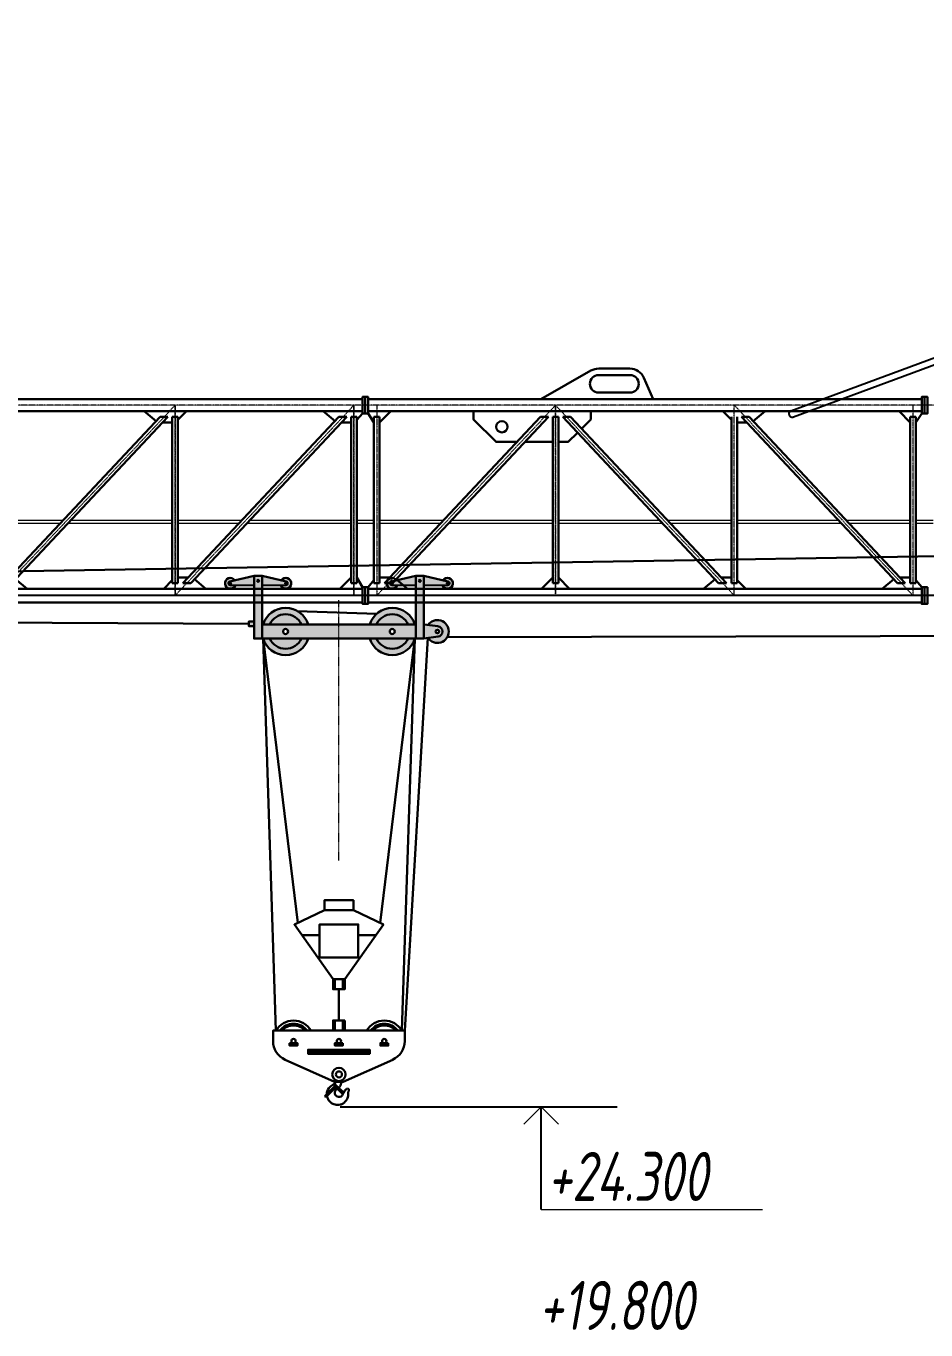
# Model space of a CAD drawing. Header units: millimetres. Extents: x -345369 to 252202, y 74562 to 424723.
# Drawn here: x -200221 to -194712, y 237822 to 245798 of the extents above; entities that cross this region are included whole.
import ezdxf

# ---------------------------------------------------------------- set-up
doc = ezdxf.new("R2010")
doc.units = ezdxf.units.MM
doc.linetypes.add('ACAD_ISO10W100', pattern=[18, 12, -3, 0, -3])
doc.linetypes.add('DASHDOT2', pattern=[12.7, 6.35, -3.175, 0, -3.175])
doc.layers.add('КБ-674', color=32, linetype='Continuous')
doc.styles.add('3 мм', font='simplex.shx', dxfattribs={"width": 0.7, "oblique": 10, "height": 3})

# ---------------------------------------------------------------- blocks, each defined once
blk = doc.blocks.new('A$C77CB6B91')
at = {"layer": 'КБ-674', "linetype": 'Continuous', "lineweight": 30, "flags": 128}
blk.add_lwpolyline([(15004, 2861), (14880, 2580), (16360, 2580), (15699, 2954, 0.132735), (15598, 2981), (15187, 2981, 0.297577), (15004, 2861)], format="xyb", dxfattribs=at)
for points in [[(15187, 2896), (15598, 2896)], [(11352, 2580), (18628, 2580)], [(15187, 2665), (15598, 2665)], [(18702, 2580), (25978, 2580)], [(11352, 2420), (18628, 2420)], [(11650, 2420), (11502, 2273)], [(13410, 2420), (13567, 2291)], [(13852, 2309), (13964, 2420)], [(15702, 2420), (15702, 2314), (15824, 2192)], [(16671, 2017), (16947, 2017), (17244, 2314), (17244, 2420)], [(18478, 2273), (18330, 2420)], [(18702, 2420), (25978, 2420)], [(19220, 2420), (19063, 2291)], [(21128, 2309), (21016, 2420)], [(21570, 2420), (21413, 2291)], [(11428, 2273), (11352, 2391)], [(11428, 164), (11428, 2346)], [(11502, 2346), (11428, 2346)], [(11502, 164), (11502, 2346)], [(13618, 2346), (11568, 164)], [(13721, 2346), (11671, 164)], [(13721, 2346), (13618, 2346)], [(13651, 2271), (13778, 2271)], [(13778, 164), (13778, 2346)], [(13852, 164), (13852, 2346)], [(15968, 2346), (13918, 164)], [(16071, 2346), (14021, 164)], [(16071, 2346), (15968, 2346)], [(16128, 2346), (16128, 164)], [(16202, 2346), (16128, 2346)], [(16202, 2346), (16202, 164)], [(18309, 164), (16259, 2346)], [(16362, 2346), (16259, 2346)], [(18412, 164), (16362, 2346)], [(18478, 2346), (18478, 164)], [(18552, 2346), (18478, 2346)], [(18628, 2391), (18552, 2273)], [(18552, 2346), (18552, 164)], [(18778, 2309), (18702, 2391)], [(18778, 2346), (18778, 164)], [(18852, 2346), (18778, 2346)], [(18852, 2346), (18852, 164)], [(18979, 2271), (18852, 2271)], [(20959, 164), (18909, 2346)], [(19012, 2346), (18909, 2346)], [(21062, 164), (19012, 2346)], [(21128, 2346), (21128, 164)], [(21202, 2346), (21128, 2346)], [(21202, 2346), (21202, 164)], [(21329, 2271), (21202, 2271)], [(23309, 164), (21259, 2346)], [(21362, 2346), (21259, 2346)], [(23412, 164), (21362, 2346)], [(15877, 2139), (15999, 2017), (16128, 2017)], [(16202, 2017), (16568, 2017)], [(11428, 201), (11352, 109)], [(11638, 239), (11502, 239)], [(11870, 90), (11719, 215)], [(13778, 201), (13666, 90)], [(13988, 239), (13852, 239)], [(14220, 90), (14069, 215)], [(16128, 237), (15980, 90)], [(16350, 90), (16202, 237)], [(18110, 90), (18261, 215)], [(18342, 239), (18478, 239)], [(18552, 201), (18628, 109)], [(18778, 237), (18702, 109)], [(19000, 90), (18852, 237)], [(20760, 90), (20911, 215)], [(20992, 239), (21128, 239)], [(21202, 201), (21314, 90)], [(23110, 90), (23261, 215)], [(11352, 90), (18628, 90)], [(11502, 164), (11428, 164)], [(11671, 164), (11568, 164)], [(13852, 164), (13778, 164)], [(14021, 164), (13918, 164)], [(16202, 164), (16128, 164)], [(18412, 164), (18309, 164)], [(18552, 164), (18478, 164)], [(18702, 90), (25978, 90)], [(18852, 164), (18778, 164)], [(21062, 164), (20959, 164)], [(21202, 164), (21128, 164)], [(11352, -90), (18628, -90)], [(18702, -90), (25978, -90)]]:
    blk.add_lwpolyline(points, dxfattribs=at)
at = {"layer": 'КБ-674', "linetype": 'Continuous', "lineweight": 30}
for points in [[(11315, 2609), (11278, 2609), (11278, 2391), (11315, 2391)], [(11315, 2609), (11352, 2609), (11352, 2391), (11315, 2391)], [(18665, 2609), (18628, 2609), (18628, 2391), (18665, 2391)], [(18665, 2609), (18702, 2609), (18702, 2391), (18665, 2391)], [(11315, 109), (11278, 109), (11278, -109), (11315, -109)], [(11315, 109), (11352, 109), (11352, -109), (11315, -109)], [(18665, 109), (18628, 109), (18628, -109), (18665, -109)], [(18665, 109), (18702, 109), (18702, -109), (18665, -109)]]:
    blk.add_lwpolyline(points, close=True, dxfattribs=at)
at = {"layer": 'КБ-674', "linetype": 'ACAD_ISO10W100', "lineweight": 20, "flags": 128}
for points in [[(4115, 2500), (28589, 2500)], [(18515, 2500), (18515, 0), (16165, 2500), (16165, 0), (16165, 2500), (13815, 0), (13815, 2500), (11465, 0), (11465, 2500)], [(21165, 0), (18815, 2500), (18815, 0), (18815, 2500)], [(23515, 0), (21165, 2500), (21165, 0), (21165, 2500)], [(-520, 0), (35465, 0)]]:
    blk.add_lwpolyline(points, dxfattribs=at)
at = {"layer": 'КБ-674', "color": 252, "linetype": 'Continuous', "lineweight": 20}
for points in [[(11428, 990), (11202, 990)], [(11202, 945), (11428, 945)], [(12344, 990), (11502, 990)], [(11502, 945), (12302, 945)], [(12405, 945), (13778, 945)], [(13778, 990), (12447, 990)], [(14694, 990), (13852, 990)], [(13852, 945), (14652, 945)], [(14755, 945), (16128, 945)], [(16128, 990), (14797, 990)], [(17533, 990), (16202, 990)], [(16202, 945), (17575, 945)], [(18478, 990), (17636, 990)], [(17678, 945), (18478, 945)], [(18778, 990), (18552, 990)], [(18552, 945), (18778, 945)], [(20183, 990), (18852, 990)], [(18852, 945), (20225, 945)], [(21128, 990), (20286, 990)], [(20328, 945), (21128, 945)], [(22533, 990), (21202, 990)], [(21202, 945), (22575, 945)], [(23478, 990), (22636, 990)], [(22678, 945), (23478, 945)]]:
    blk.add_lwpolyline(points, dxfattribs=at)
at = {"layer": 'КБ-674', "color": 7, "linetype": 'Continuous', "lineweight": 30, "flags": 128}
blk.add_lwpolyline([(35718, 113), (5792, 604)], dxfattribs=at)
at = {"layer": 'КБ-674', "linetype": 'Continuous', "lineweight": 30}
blk.add_circle((16870, 2218), 74.6, dxfattribs=at)
for centre, start, end in [((15187, 2781), 90, 270), ((15598, 2781), 270, 90)]:
    blk.add_arc(centre, 115, start, end, dxfattribs=at)
blk = doc.blocks.new('A$C31A83C1E')
at = {"linetype": 'Continuous', "lineweight": 30, "true_color": 0xffffff}
h = blk.add_hatch(color=7, dxfattribs=at)
h.paths.add_polyline_path([(-2228, 348), (-2547, 275, 0.893729), (-2541, 226), (-2228, 221)])
h.paths.add_polyline_path([(-2551, 251, -1), (-2531, 251, -1)], flags=16)
h.paths.add_polyline_path([(-2125, 348), (-2125, 221), (-1811, 226, 0.880328), (-1806, 275)])
h.paths.add_polyline_path([(-1802, 251, -1), (-1822, 251, -1)], flags=16)
h.paths.add_polyline_path([(-1871, 290), (-1806, 275, -0.880328), (-1811, 226), (-1878, 225, 4.06393)])
h.paths.add_polyline_path([(-2475, 225), (-2541, 226, -0.893729), (-2547, 275), (-2482, 290, 4.06393)])
h.paths.add_polyline_path([(-103, 348), (-422, 275, 0.893729), (-416, 226), (-103, 221)])
h.paths.add_polyline_path([(-426, 251, -1), (-407, 251, -1)], flags=16)
h.paths.add_polyline_path([(-351, 225), (-416, 226, -0.893729), (-422, 275), (-357, 290, 4.06393)])
h.paths.add_polyline_path([(318, 275), (0, 348), (0, 221), (314, 226, 0.880328)])
h.paths.add_polyline_path([(323, 251, -1), (303, 251, -1)], flags=16)
h.paths.add_polyline_path([(254, 290), (318, 275, -0.880328), (314, 226), (247, 225, 4.06393)])
h.paths.add_polyline_path([(-621, -290), (-205, -290, 0.651997)], flags=17)
h.paths.add_polyline_path([(-205, -474), (-621, -474, 0.651997)], flags=17)
h.paths.add_polyline_path([(-1607, -474), (-2023, -474, 0.651997)], flags=17)
h.paths.add_polyline_path([(-2023, -290), (-1607, -290, 0.651997)], flags=17)
h.paths.add_polyline_path([(-2111, -290), (-2023, -290, -0.651997), (-1607, -290), (-1519, -290, 0.737162)])
h.paths.add_polyline_path([(-1519, -474), (-1607, -474, -0.651997), (-2023, -474), (-2111, -474, 0.737162)])
h.paths.add_polyline_path([(-621, -474), (-710, -474, 0.737162), (-117, -474), (-205, -474, -0.651997)])
h.paths.add_polyline_path([(-205, -290), (-117, -290, 0.737162), (-710, -290), (-621, -290, -0.651997)])
h.paths.add_polyline_path([(-2284, -466), (-2417, -449, -0.880064), (-2417, -314), (-2284, -297, 3.240619)])
at = {"layer": 'КБ-674', "linetype": 'Continuous', "lineweight": 30, "true_color": 0xffffff}
h = blk.add_hatch(color=7, dxfattribs=at)
h.paths.add_polyline_path([(-2125, 0), (-2228, 0), (-2228, -474), (-2125, -474)])
h.paths.add_polyline_path([(-2125, 90), (-2228, 90), (-2228, 0), (-2125, 0)])
h.paths.add_polyline_path([(-2125, 180), (-2228, 180), (-2228, 90), (-2125, 90)])
h.paths.add_polyline_path([(-2125, 348), (-2228, 348), (-2228, 180), (-2125, 180)])
h.paths.add_polyline_path([(-2189, 284, -1), (-2164, 284, -1)], flags=16)
h.paths.add_polyline_path([(-2228, -290), (-2417, -314, 0.880064), (-2417, -449), (-2228, -474)])
h.paths.add_polyline_path([(-2385, -382, -1), (-2431, -382, -1)], flags=16)
h.paths.add_polyline_path([(-103, -290), (-2125, -290), (-2125, -474), (-103, -474)])
h.paths.add_polyline_path([(-1848, -382, -1), (-1781, -382, -1)], flags=16)
h.paths.add_polyline_path([(-380, -382, -1), (-447, -382, -1)], flags=16)
h.paths.add_polyline_path([(0, 0), (-103, 0), (-103, -474), (0, -474)])
h.paths.add_polyline_path([(71, -251), (0, -251), (0, -311), (71, -311)])
h.paths.add_polyline_path([(0, 90), (-103, 90), (-103, 0), (0, 0)])
h.paths.add_polyline_path([(0, 180), (-103, 180), (-103, 90), (0, 90)])
h.paths.add_polyline_path([(0, 348), (-103, 348), (-103, 180), (0, 180)])
h.paths.add_polyline_path([(-64, 284, -1), (-39, 284, -1)], flags=16)
at = {"layer": 'КБ-674', "linetype": 'Continuous', "lineweight": 30, "flags": 128}
for points in [[(-2228, 348), (-2547, 275)], [(-2125, 348), (-1806, 275)], [(-103, 348), (-422, 275)], [(0, 348), (318, 275)], [(-2228, 221), (-2541, 226)], [(-2125, 221), (-1812, 226)], [(-103, 221), (-416, 226)], [(0, 221), (313, 226)], [(-2228, -290), (-2417, -314)], [(-2228, -474), (-2417, -449)]]:
    blk.add_lwpolyline(points, dxfattribs=at)
at = {"layer": 'КБ-674', "linetype": 'Continuous', "lineweight": 30}
for points in [[(-2125, -474), (-2228, -474), (-2228, 348), (-2125, 348)], [(-103, -474), (0, -474), (0, 348), (-103, 348)], [(-103, -474), (-2125, -474), (-2125, -290), (-103, -290)], [(0, -251), (71, -251), (71, -311), (0, -311)]]:
    blk.add_lwpolyline(points, close=True, dxfattribs=at)
at = {"layer": 'КБ-674', "color": 7, "linetype": 'Continuous', "lineweight": 30, "flags": 128}
blk.add_lwpolyline([(-567, -113), (-1611, -149)], dxfattribs=at)
at = {"layer": 'КБ-674', "linetype": 'Continuous', "lineweight": 30}
for centre, radius in [((-2541, 251), 9.71), ((-2176, 284), 12.5), ((-1812, 251), 9.71), ((-416, 251), 9.71), ((-52, 284), 12.5), ((313, 251), 9.71), ((-2408, -382), 23.5), ((-1815, -382), 33.6), ((-413, -382), 33.6)]:
    blk.add_circle(centre, radius, dxfattribs=at)
for centre, radius, start, end in [((-2541, 251), 70.7, 33.6433, 338.3474), ((-2541, 251), 25.1, 102.8477, 270), ((-1812, 251), 70.7, 201.6526, 146.3567), ((-1812, 251), 25.1, 270, 77.1523), ((-416, 251), 70.7, 33.6433, 338.3474), ((-416, 251), 25.1, 102.8477, 270), ((313, 251), 70.7, 201.6526, 146.3567), ((313, 251), 25.1, 270, 77.1523), ((-1815, -382), 310, 17.2075, 162.7925), ((-1815, -382), 227, 23.7915, 156.2085), ((-413, -382), 310, 17.2075, 162.7925), ((-413, -382), 227, 23.7915, 156.2085), ((-2408, -382), 150, 34.2987, 325.7013), ((-2408, -382), 68.1, 97.3003, 262.6997), ((-1815, -382), 310, 197.2075, 342.7925), ((-1815, -382), 227, 203.7915, 336.2085), ((-413, -382), 310, 197.2075, 342.7925), ((-413, -382), 227, 203.7915, 336.2085)]:
    blk.add_arc(centre, radius, start, end, dxfattribs=at)
blk = doc.blocks.new('*U561')
at = {"layer": 'КБ-674', "linetype": 'DASHDOT2', "lineweight": 18, "flags": 128}
blk.add_lwpolyline([(-14538, -3478), (-14538, -59)], dxfattribs=at)
at = {"layer": 'КБ-674', "color": 7, "linetype": 'Continuous', "lineweight": 30, "flags": 128}
for points in [[(-13353, -371), (2165, -293)], [(-15961, -548), (-33029, -505)], [(-15708, -556), (-15404, -5713)], [(-15535, -564), (-15366, -5713)], [(-15535, -564), (-15078, -4300)], [(-13541, -564), (-13998, -4300)], [(-13541, -564), (-13710, -5713)], [(-14538, -5170), (-14538, -5581)]]:
    blk.add_lwpolyline(points, dxfattribs=at)
at = {"layer": 'КБ-674', "linetype": 'Continuous', "lineweight": 30, "flags": 128}
for points in [[(-14729, -4130), (-14729, -4001), (-14538, -4001)], [(-14347, -4130), (-14347, -4001), (-14538, -4001)], [(-14614, -5038), (-15123, -4322), (-14729, -4130), (-14538, -4130)], [(-14462, -5038), (-13953, -4322), (-14347, -4130), (-14538, -4130)], [(-14538, -4753), (-14792, -4753), (-14792, -4319), (-14538, -4319)], [(-14538, -4753), (-14284, -4753), (-14284, -4319), (-14538, -4319)], [(-15025, -4461), (-14792, -4461)], [(-14051, -4461), (-14284, -4461)], [(-15404, -5851), (-15404, -5713), (-14538, -5713)], [(-13672, -5851), (-13672, -5713), (-14538, -5713)], [(-14943, -5991), (-14538, -5991)], [(-14133, -5991), (-14538, -5991)], [(-14595, -6388), (-15245, -6096)], [(-14481, -6388), (-13831, -6096)], [(-14538, -6388), (-14595, -6388)], [(-14538, -6388), (-14481, -6388)], [(-14596, -6528), (-14588, -6548)], [(-14366, -6589), (-14352, -6575)]]:
    blk.add_lwpolyline(points, dxfattribs=at)
at = {"layer": 'КБ-674', "linetype": 'Continuous', "lineweight": 30}
for points in [[(-14614, -5038), (-14462, -5038), (-14462, -5170), (-14614, -5170)], [(-14590, -5170), (-14485, -5170), (-14485, -5038), (-14590, -5038)], [(-14614, -5581), (-14462, -5581), (-14462, -5713), (-14614, -5713)], [(-14590, -5713), (-14485, -5713), (-14485, -5581), (-14590, -5581)], [(-15186, -5879), (-15083, -5879), (-15083, -5911), (-15186, -5911)], [(-14538, -6017), (-14943, -6017), (-14943, -5965), (-14538, -5965)], [(-14589, -5879), (-14486, -5879), (-14486, -5911), (-14589, -5911)], [(-14538, -6017), (-14133, -6017), (-14133, -5965), (-14538, -5965)], [(-13890, -5879), (-13993, -5879), (-13993, -5911), (-13890, -5911)]]:
    blk.add_lwpolyline(points, close=True, dxfattribs=at)
for points in [[(-14596, -6528), (-14498, -6429), (-14352, -6575)], [(-14588, -6548), (-14498, -6458), (-14366, -6589)]]:
    blk.add_lwpolyline(points, dxfattribs=at)
for centre, radius in [((-15134, -5851), 28.3), ((-14538, -5851), 28.3), ((-13941, -5851), 28.3), ((-14538, -6289), 87), ((-14538, -6289), 39.2), ((-14498, -6443), 2.07)]:
    blk.add_circle(centre, radius, dxfattribs=at)
for centre, radius, start, end in [((-15134, -5851), 269, 30.5951, 149.4049), ((-15134, -5851), 226, 37.3416, 142.6584), ((-15134, -5851), 206, 41.7981, 138.2019), ((-13941, -5851), 269, 30.5951, 149.4049), ((-13941, -5851), 226, 37.3416, 142.6584), ((-13941, -5851), 206, 41.7981, 138.2019), ((-15134, -5851), 269, 180, 245.829), ((-13941, -5851), 269, 294.171, 0)]:
    blk.add_arc(centre, radius, start, end, dxfattribs=at)
at = {"layer": 'КБ-674', "lineweight": 30}
blk.add_arc((-14538, -6531), 55, 200.9263, 63.6418, dxfattribs=at)
for points, knots in [([(-14589, -6551), (-14593, -6543), (-14599, -6530), (-14611, -6511), (-14622, -6493), (-14636, -6483), (-14645, -6476), (-14654, -6477), (-14662, -6479), (-14667, -6485), (-14667, -6494), (-14667, -6503), (-14663, -6513), (-14659, -6529), (-14661, -6548), (-14658, -6575), (-14649, -6603), (-14637, -6631), (-14616, -6652), (-14592, -6673), (-14558, -6688), (-14510, -6692), (-14453, -6678), (-14399, -6632), (-14383, -6584), (-14375, -6530), (-14397, -6471), (-14443, -6431), (-14476, -6416), (-14489, -6404), (-14497, -6395), (-14499, -6389), (-14500, -6388)], [0, 0, 0, 0, 24.798037, 43.525768, 67.575209, 86.744189, 94.761552, 102.766124, 111.517794, 117.986047, 124.116954, 136.263663, 146.985441, 155.299107, 183.814836, 205.248984, 236.997064, 270.68357, 294.916137, 325.999098, 366.02636, 404.179246, 466.552475, 539.608105, 604.806608, 615.760503, 703.731072, 775.305371, 794.467759, 813.171624, 826.479954, 830.967633, 830.967633, 830.967633, 830.967633]), ([(-14505, -6487), (-14513, -6482), (-14526, -6474), (-14546, -6457), (-14560, -6434), (-14568, -6410), (-14571, -6394), (-14572, -6388)], [0, 0, 0, 0, 25.792528, 48.772806, 75.558642, 106.617574, 124.805681, 124.805681, 124.805681, 124.805681])]:
    blk.add_open_spline(points, degree=3, knots=knots, dxfattribs=at)
at = {"layer": 'КБ-674', "linetype": 'Continuous', "lineweight": 30}
blk.add_blockref('A$C31A83C1E', (-13424, -90), dxfattribs=at)

msp = doc.modelspace()

# ---------------------------------------------------------------- linework, layer by layer
at = {"lineweight": 25}
for p, q in [((-189450.878104, 242314.202942), (-206090.878104, 242314.202942)), ((-198298.610027, 239186.603118), (-196602.802739, 239186.603118)), ((-197068.548192, 238559.487748), (-197068.548192, 239186.603118))]:
    msp.add_line(p, q, dxfattribs=at)
at = {"lineweight": 20}
for p, q in [((-197068.548192, 239186.603118), (-197174.61421, 239080.537101)), ((-197068.548192, 239186.603118), (-196962.482175, 239080.537101)), ((-197068.548192, 238559.487748), (-195712.019092, 238559.487748))]:
    msp.add_line(p, q, dxfattribs=at)
at = {"linetype": 'Continuous', "lineweight": 25, "flags": 128}
for points in [[(-195539.157816, 243444.355938), (-189176.505912, 245797.888063)], [(-195522.764079, 243407.869703), (-189160.112175, 245761.401827)]]:
    msp.add_lwpolyline(points, dxfattribs=at)
at = {"linetype": 'Continuous', "lineweight": 25}
msp.add_arc((-195530.960947, 243426.11282), 20, 106.4036655125, 294.1949992998, dxfattribs=at)

# ---------------------------------------------------------------- block references
at = {"linetype": 'Continuous', "lineweight": 25, "xscale": -0.4657476, "yscale": 0.4657476, "zscale": 0.4657476}
msp.add_blockref('A$C77CB6B91', (-189450.878104, 242314.202942), dxfattribs=at)
at = {"lineweight": 25, "xscale": -0.4657476, "yscale": 0.4657476, "zscale": 0.4657476}
msp.add_blockref('*U561', (-205076.710084, 242314.202942), dxfattribs=at)

# ---------------------------------------------------------------- texts
at = {"lineweight": 20, "char_height": 300, "attachment_point": 1, "style": '3 мм'}
for s, width, insert in [('+24.300', 14.87709408, (-197028.417531, 238910.730465)), ('+19.800', 13.90211974, (-197081.037274, 238121.896364))]:
    msp.add_mtext_dynamic_manual_height_columns(s, width=width, gutter_width=15, heights=[0], dxfattribs=dict(at, insert=insert))

doc.saveas('drawing.dxf')
